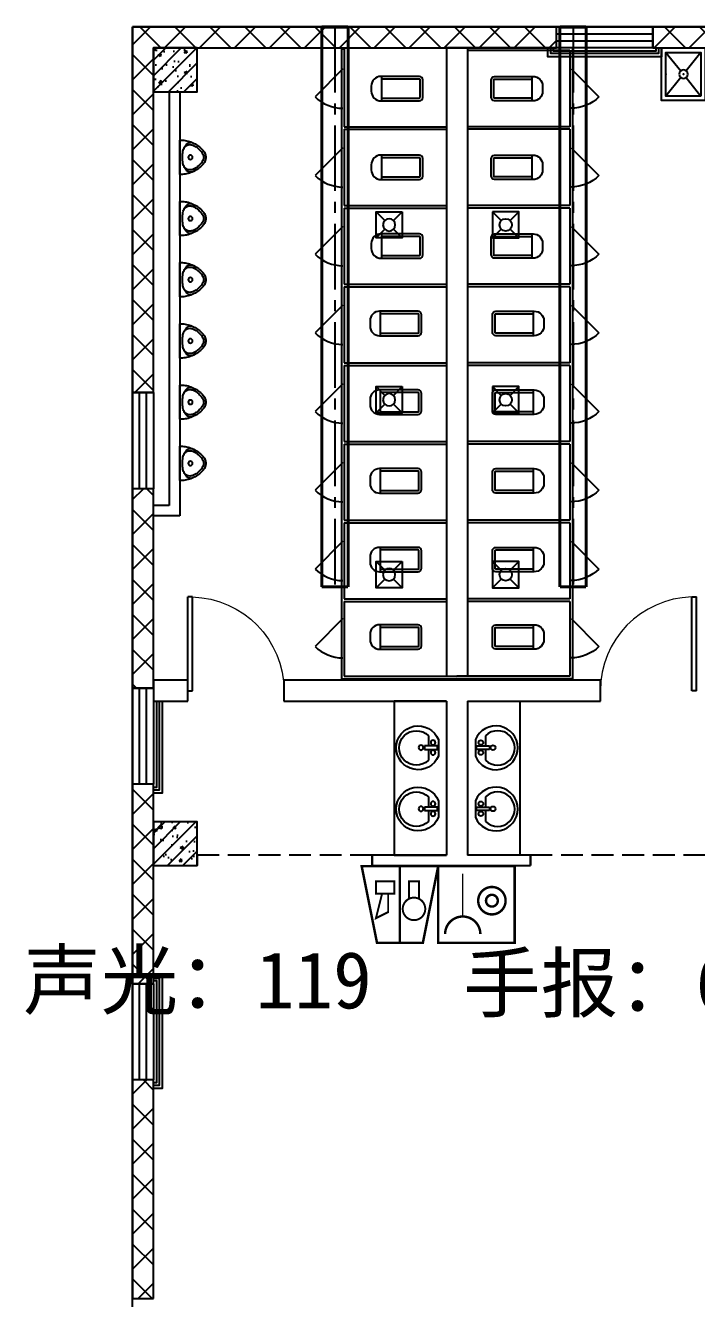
# Model space of a CAD drawing. Header units: millimetres. Extents: x -633009578 to 5705885, y -633235091 to 2571734.
# Drawn here: x 3533255 to 3540930, y 1977300 to 1991857 of the extents above; entities that cross this region are included whole.
import ezdxf

# ---------------------------------------------------------------- set-up
doc = ezdxf.new("R2010")
doc.units = ezdxf.units.MM
doc.header["$LTSCALE"] = 1000
doc.header["$MEASUREMENT"] = 0
doc.linetypes.add('CENTER2', pattern=[1.125, 0.75, -0.125, 0.125, -0.125])
doc.linetypes.add('DASH', pattern=[0.35, 0.25, -0.1])
doc.layers.get('0').update_dxf_attribs({"color": 9})
for name, color, linetype in [('000000000000电气', 7, 'Continuous'), ('A-COLUM(柱)', 255, 'Continuous'), ('A-DOOR(门）', 4, 'Continuous'), ('A-F-AREA(计算)', 5, 'Continuous'), ('A-FLOR(看线)', 8, 'Continuous'), ('A-HATH(填充)', 8, 'Continuous'), ('A-LM-RAIL(栏杆)', 167, 'Continuous'), ('A-LVTY(厨卫)', 8, 'Continuous'), ('A-WALL(墙)', 255, 'Continuous'), ('A-WINDOW（窗）', 4, 'Continuous'), ('DUCT-排风中心线', 5, 'CENTER2'), ('DUCT-排风管', 31, 'Continuous'), ('H-Dev', 4, 'Continuous'), ('WALL', 9, 'Continuous'), ('设备-消防', 3, 'Continuous')]:
    doc.layers.add(name, color=color, linetype=linetype)
doc.styles.add('IDQSTYLE', font='simhei.ttf', dxfattribs={"width": 0.707, "bigfont": 'hztxt.shx'})
doc.styles.add('宋体', font='simhei.ttf')
pattern_1 = [(45, (1102421.475196039, 677977.5160347573), (-200.0002033111466, 200.0002033111467), []), (135, (1102421.475196039, 677977.5160347573), (-200.0002033111467, -200.0002033111466), [])]

# ---------------------------------------------------------------- blocks, each defined once
blk = doc.blocks.new('HC001212')
at = {"color": 0, "linetype": 'Continuous', "const_width": 0.2}
blk.add_lwpolyline([(-1.875, 3.125), (1.875, 3.125), (3.125, -3.125), (-3.125, -3.125)], close=True, dxfattribs=at)
at = {"color": 0, "linetype": 'Continuous'}
for points, const_width in [([(0, 3.125), (0, -3.125)], 0.2), ([(-1.459485991813081, -0.8805239327332393), (-1.95948599181308, 1.119476067266761), (-0.9594859918130805, 0.619476067266761), (-0.9594859918130805, -0.8805239327332393)], 0.16), ([(-1.959485991813081, -1.880523932733239), (-1.95948599181308, -0.8805239327332393), (-0.4594859918130805, -0.8805239327332393), (-0.4594859918130805, -1.880523932733239), (-1.959485991813081, -1.880523932733239)], 0.16), ([(0.7290485194275803, -0.380523932733239), (0.7290485194281489, -1.880523932733239), (1.569048519428149, -1.880523932733239), (1.569048519430491, -0.380523932733239)], 0.16)]:
    blk.add_lwpolyline(points, dxfattribs=dict(at, const_width=const_width))
at = {"color": 0, "linetype": 'Continuous', "const_width": 0.16}
blk.add_lwpolyline([(1.799048519428144, -0.2905239327332435, 0.1989123673796631), (2.068287334970649, 0.3594760672667566, 0.1989123673796631), (1.799048519428145, 1.009476067266757, 0.1989123673796404), (1.149048519428189, 1.278714882809276, 0.1989123673796654), (0.4990485194281443, 1.009476067266757, 0.198912367379653), (0.2298097038856248, 0.3594760672667572, 0.1989123673796529), (0.4990485194281444, -0.2905239327332433, 0.1989123673796571), (1.14904851942816, -0.5597627482757622, 0.1989123673796488)], format="xyb", close=True, dxfattribs=at)
at = {"color": 0, "style": 'IDQSTYLE', "width": 0.7}
blk.add_attdef('PSFHATT', (5.125, -3.125), '', height=2.5, dxfattribs=at)
blk = doc.blocks.new('HC001208')
at = {"color": 0, "linetype": 'Continuous', "const_width": 0.2}
blk.add_lwpolyline([(-3.125, 3.125), (3.125, 3.125), (3.125, -3.125), (-3.125, -3.125)], close=True, dxfattribs=at)
blk.add_lwpolyline([(-2.560875308812533, 2.421549273106315, 0.198912367379651), (-2.13910907372117, 1.40331550819771, 0.1989123673796632), (-1.120875308812534, 0.9815492731063138, 0.1989123673796561), (-0.1026415439039181, 1.403315508197666, 0.1989123673796525), (0.3191246911874668, 2.421549273106313)], format="xyb", dxfattribs=at)
at = {"color": 0, "linetype": 'Continuous', "const_width": 0.128}
blk.add_lwpolyline([(-1.120875308812544, 0.9815492731063138), (-1.120875308812535, -2.518826738720627)], dxfattribs=at)
at = {"color": 0, "linetype": 'Continuous', "const_width": 0.2}
for points in [[(2.383210274305692, -0.3093507400644881, 0.9999999999999997), (0.1432102743056918, -0.3093507400644877, 0.9999999999999999)], [(0.7832102743056915, -0.3093507400644884, 0.9999999999999994), (1.743210274305692, -0.3093507400644881, 0.9999999999999994)]]:
    blk.add_lwpolyline(points, format="xyb", close=True, dxfattribs=at)
at = {"color": 0, "style": 'IDQSTYLE', "width": 0.7}
blk.add_attdef('PSFHATT', (5.125, -3.125), '', height=2.5, dxfattribs=at)
blk = doc.blocks.new('_LV6')
for p, q in [((-139.7834388052397, -340), (-139.7834388052361, -779.6564289797607)), ((-109.7834388052433, -340), (-109.7834388052397, -769.6564289797607)), ((99.78343880523971, -300), (-99.78343880523971, -300)), ((99.78343880524335, -330), (-99.78343880524335, -330)), ((109.7834388052433, -769.6564289797607), (109.7834388052433, -340)), ((139.7834388052433, -779.6564289797607), (139.7834388052397, -340)), ((139.7834388052433, -769.6564289797607), (-139.7834388052397, -769.6564289797607)), ((-29.78343880523607, -889.6564289797607), (29.78343880524335, -889.6564289797607))]:
    blk.add_line(p, q)
for centre, radius, start, end in [((-99.78343880523971, -340), 40, 90, 180.0000000000002), ((-99.78343880524335, -340), 10, 90, 180.0000000000002), ((99.78343880523971, -340), 40, 2.398081733190338e-13, 90), ((99.78343880524335, -340), 10, 0, 90), ((-29.78343880523607, -779.6564289797607), 110, 180, 270), ((29.78343880524335, -779.6564289797607), 110, 270, 0)]:
    blk.add_arc(centre, radius, start, end)
blk = doc.blocks.new('$plan$00000387')
for points in [[(-195.1053413768082, -0.0007896247711869364), (195.1053413768082, 0.0007896247707321891, -0.056281), (192.2349483853259, -62.07158893748328, -0.051243), (175.2703486377404, -125.5748806645047, -0.047086), (143.6831082538288, -189.724628874892, -0.038643), (109.2489721777902, -237.0609902997553, -0.050944), (77.11679163034205, -267.7759659795192, -0.073316), (36.52038586093977, -290.7338367186967, -0.092337), (0.001018339326947171, -297.5362265440604, -0.092337), (-36.51803354920821, -290.7341323159712, -0.073316), (-77.11462417741222, -267.776590178973, -0.050944), (-109.2474259731857, -237.0618745823472, -0.038643), (-143.6819452275654, -189.7257908973352, -0.047086), (-175.269704824098, -125.5762993672297, -0.051243), (-192.2348186147988, -62.07314493917374, -0.056281)], [(0.0004063761161887669, -146.3291454144546, 0.999985), (0.0002089799604618747, -97.55313528460101, 0.999985)]]:
    blk.add_lwpolyline(points, format="xyb", close=True)
for points in [[(-169.3906686580854, -140.1226315288268, -0.078162), (-170.9980199055512, -114.6377667698976, -0.158684), (-159.1263041735847, -87.15485956814655, -0.087457), (-117.404978437914, -53.84085994681891, -0.073385), (-70.49119853318143, -36.56470876068397, -0.051629), (0.0003042701246158686, -29.26612660759247), (0.0003042701246158686, -29.26612660759247, -0.051629), (70.49149449189827, -36.56413818386, -0.073385), (117.4050415866323, -53.83990962471171, -0.087457), (159.1270096202247, -87.15357250312127, -0.158684), (170.9989478331345, -114.6363836417117, -0.078162), (169.3918028553499, -140.1212604160505)], [(117.0630501052547, -53.65384373908455, -0.099174), (138.5356947175851, -84.86577428893679, -0.110283), (144.8304822659725, -118.461657304113, -0.092873), (136.0170142026468, -157.9354627454745, -0.05733), (119.0399966660161, -187.626263302564, -0.037877), (85.37168024390257, -226.8225566132141, -0.072182), (35.33205354717484, -264.1794573646985, -0.124936), (0.001291311165005027, -273.1480356215775), (0.001291311165005027, -273.1480356215775, -0.124936), (-35.32991617790412, -264.1797433356796, -0.072182), (-85.36984427394054, -226.8232476352587, -0.037877), (-119.0384779452529, -187.6272268447183, -0.05733), (-136.0157358103124, -157.9365637070459, -0.092873), (-144.8298950764129, -118.4628296054302, -0.110283), (-138.5353804395845, -84.8668946738876, -0.099174), (-117.0629874684723, -53.65479130090807)]]:
    blk.add_lwpolyline(points, format="xyb")
blk = doc.blocks.new('$lvtry$00000191')
at = {"color": 0}
for p, q in [((-250, -50, 1e-08), (-39.04344047215272, -218.7652476222793, 1e-08)), ((39.04344047215272, -218.7652476222793, 1e-08), (250, -50, 1e-08)), ((-250, -450, 1e-08), (-39.04344047215272, -281.2347523777207, 1e-08)), ((39.04344047215272, -281.2347523777244, 1e-08), (250, -450, 1e-08))]:
    blk.add_line(p, q, dxfattribs=at)
at = {"color": 0, "elevation": 1e-08}
for points in [[(300, -500), (300, 0), (-300, 0), (-300, -500)], [(250, -450), (250, -50), (-250, -50), (-250, -450)]]:
    blk.add_lwpolyline(points, close=True, dxfattribs=at)
at = {"color": 0}
blk.add_circle((0, -250, 1e-08), 50, dxfattribs=at)
for p in [(0, -50, 1e-08), (0, -250, 1e-08)]:
    blk.add_point(p, dxfattribs=at)
blk = doc.blocks.new('$plan$00001628')
for p, q in [((-20.3236661099927, -1.818989403545856e-12), (20.3236661099927, 0)), ((20.3236661099927, 0), (20.3236661099927, -150.0481350782702)), ((-23.39245275389476, -103.9428290335418), (-143.6423603250569, -103.9428290335418)), ((-20.3236661099927, -150.0481350782702), (-20.3236661099927, -1.818989403545856e-12)), ((136.0209855338053, -103.9428290335418), (23.52693074955823, -103.9428290335418)), ((20.3236661099927, -150.0481350782702), (-20.3236661099927, -150.0481350782702))]:
    blk.add_line(p, q)
blk.add_lwpolyline([(-96.62842091566199, 9.318928566552131, 5.110403953654916), (92.21216199610717, 9.318928566550312)], format="xyb", close=True)
for centre, radius in [((-57.16031093435413, -51.98476159802703), 26.67481176936781), ((57.16031093435413, -51.98476159802703), 26.67481176936781), ((0, -190.1098522697775), 27.77136210564822)]:
    blk.add_circle(centre, radius)
blk.add_arc((-3.810687395625791, -242.5466148261803), 196.885515440561, 135.2526700260475, 44.74732997395247)
blk = doc.blocks.new('$TCHSYS$WIN2D')
for p, q in [((-0.5, 0.5), (0.5, 0.5)), ((-0.5, 0.5), (-0.4999999999999999, -0.5)), ((0.5, 0.5), (0.4999999999999998, -0.5)), ((0.5, 0.1666666666666666), (-0.5, 0.1666666666666666)), ((0.5, -0.1666666666666667), (-0.5, -0.1666666666666667)), ((-0.4999999999999999, -0.5), (0.5, -0.5))]:
    blk.add_line(p, q)
blk = doc.blocks.new('$DorLib2D$00000114')
at = {"color": 0}
blk.add_line((0.4999999999999964, 3.552713678800501e-15), (-0.2071067811864751, 0.7071067811864857), dxfattribs=at)
blk.add_arc((0.5000000000013856, -1.154631945610163e-12), 1.000000000001696, 135, 180, dxfattribs=at)
blk = doc.blocks.new('$DorLib2D$00000001')
for p, q in [((0.45, 0.9750000000000001), (0.5000000000000002, 0.9750000000000001)), ((0.45, 0), (0.45, 0.9750000000000001)), ((0.5, 0), (0.5, 0.9750000000000001)), ((0.5, 0), (0.45, 0))]:
    blk.add_line(p, q)
at = {"lineweight": 13}
blk.add_arc((0.475, 0), 0.975, 91.4692835813538, 180, dxfattribs=at)
blk = doc.blocks.new('_FZH')
h = blk.add_hatch()
h.set_pattern_fill('钢筋混凝土', color=256, scale=0.1, style=0)
h.set_pattern_definition([(45, (0, 0), (-0.1767766952966369, 0.1767766952966369), []), (50, (0, 0), (0.7172601826007535, -0.06275213498259512), [0.07500000000000001, -0.8250000000000001]), (355, (0, 0), (-0.138751333613, 0.7521921337000119), [0.06, -0.66]), (100.4514, (0.05977168000000001, -0.00522934), (0.5785093817140216, 0.6894395420609536), [0.06374019, -0.701142112]), (46.1842, (0, 0.2), (1.067241048625645, -0.1655190143290181), [0.1125, -1.2375]), (96.6356, (0.088936745, 0.186206693), (0.9346627055487033, 0.9741178709004418), [0.095610288, -1.051713]), (351.1842, (0, 0.2), (0.9346619451336272, 0.9741186009253247), [0.09000000000000001, -0.9900000000000001]), (21, (0.1, 0.15), (0.5969070521184617, -0.4026188906653388), [0.07500000000000001, -0.8250000000000001]), (326, (0.1, 0.15), (0.2433153319215824, 0.7251500450468529), [0.06, -0.66]), (71.4514, (0.149742233, 0.116448394), (0.84022262858149, 0.3225304967099524), [0.06374019, -0.701142112]), (37.50000000000001, (0, 0), (0.01215985531729062, 0.3328938538313115), [0, -0.652, 0, -0.67, 0, -0.6625000000000001]), (7.499999999999999, (0, 0), (0.2630695374421486, 0.3944117118823603), [0, -0.382, 0, -0.637, 0, -0.2525]), (-32.5, (-0.223, 0), (0.533822436172409, -0.02255487173437976), [0, -0.25, 0, -0.78, 0, -1.035]), (-42.5, (-0.323, 0), (0.5831861693423862, 0.1001049823323177), [0, -0.325, 0, -0.518, 0, -0.735])])
h.paths.add_polyline_path([(-0.5, -0.5), (0.5, -0.5), (0.5, 0.5), (-0.5, 0.5)])
blk.add_lwpolyline([(-0.5, -0.5), (0.5, -0.5), (0.5, 0.5), (-0.5, 0.5)], close=True)
blk = doc.blocks.new('bld')
for p, q in [((-149.9999999998836, 150), (-49.7184455517563, 49.71844555204734)), ((150, 150), (49.71844555233838, 49.71844555204734)), ((-49.7184455517563, -49.71844555204734), (-149.9999999998836, -150.0000000009313)), ((49.71844555233838, -49.71844555204734), (150, -150.0000000009313))]:
    blk.add_line(p, q)
blk.add_lwpolyline([(150, 150), (-149.9999999998836, 150), (-149.9999999998836, -150.0000000009313), (150, -150.0000000009313)], close=True)
blk.add_circle((0, 0), 70.3125)

msp = doc.modelspace()

# ---------------------------------------------------------------- hatches: boundary and pattern name
at = {"layer": 'A-HATH(填充)'}
h = msp.add_hatch(dxfattribs=at)
h.set_pattern_fill('多孔材料', color=256, scale=100, style=0)
h.set_pattern_definition(pattern_1)
h.paths.add_polyline_path([(3534719.994031752, 1991599.596922422), (3539329.994032506, 1991599.596922418), (3539329.994032506, 1991839.596922426), (3534479.994031752, 1991839.596922422)])
h = msp.add_hatch(dxfattribs=at)
h.set_pattern_fill('多孔材料', color=256, scale=100, style=0)
h.set_pattern_definition(pattern_1)
h.paths.add_polyline_path([(3534479.994031752, 1991839.596922422), (3534479.994031748, 1987659.596921089), (3534719.994031749, 1987659.59692109), (3534719.994031752, 1991599.596922422)])
h = msp.add_hatch(dxfattribs=at)
h.set_pattern_fill('多孔材料', color=256, scale=100, style=0)
h.set_pattern_definition(pattern_1)
h.paths.add_polyline_path([(3540429.994031996, 1991599.596922418), (3542709.994031996, 1991599.596922418), (3542709.994031997, 1991839.596922426), (3540429.994031996, 1991839.596922426)])
h = msp.add_hatch(dxfattribs=at)
h.set_pattern_fill('多孔材料', color=256, scale=100, style=0)
h.set_pattern_definition(pattern_1)
h.paths.add_polyline_path([(3534479.994031748, 1986559.596921089), (3534479.994031747, 1984279.596920072), (3534719.994031748, 1984279.596920072), (3534719.994031749, 1986559.59692109)])
h = msp.add_hatch(dxfattribs=at)
h.set_pattern_fill('多孔材料', color=256, scale=100, style=0)
h.set_pattern_definition(pattern_1)
h.paths.add_polyline_path([(3534479.994031747, 1983179.596920072), (3534479.994031747, 1980899.596921089), (3534719.994031748, 1980899.59692109), (3534719.994031748, 1983179.596920072)])
h = msp.add_hatch(dxfattribs=at)
h.set_pattern_fill('多孔材料', color=256, scale=100, style=0)
h.set_pattern_definition(pattern_1)
h.paths.add_polyline_path([(3534479.994031747, 1979799.596921089), (3534479.994031747, 1977299.596922615), (3534719.994031748, 1977299.596922615), (3534719.994031748, 1979799.59692109)])

# ---------------------------------------------------------------- linework, layer by layer
at = {"layer": 'A-F-AREA(计算)'}
msp.add_lwpolyline([(3534479.971570265, 1991839.59697076), (3668759.971570265, 1991839.59697076), (3668759.971570265, 1855759.59697076), (3534479.971570265, 1855759.59697076)], close=True, dxfattribs=at)
at = {"layer": 'A-FLOR(看线)'}
for points in [[(3540529.994036971, 1991599.596922354), (3540529.994036971, 1991499.596922354), (3539229.994036932, 1991499.596922354), (3539229.994036932, 1991599.596922335)], [(3534819.994031765, 1984129.59692246), (3534819.994031765, 1983079.596924629), (3534719.994031783, 1983079.596924629)], [(3534719.994031751, 1980999.59692525), (3534819.994031751, 1980999.59692525), (3534819.994031751, 1979699.596925212), (3534719.994031769, 1979699.596925212)]]:
    msp.add_lwpolyline(points, dxfattribs=at)
at = {"layer": 'A-LM-RAIL(栏杆)'}
for points in [[(3540494.994036971, 1991599.596922354), (3540494.994036971, 1991534.596922354), (3539264.994036932, 1991534.596922354), (3539264.994036932, 1991599.596922335)], [(3540464.994036971, 1991599.596922354), (3540464.994036971, 1991564.596922354), (3539294.994036932, 1991564.596922354), (3539294.994036932, 1991599.596922335)], [(3534784.994031765, 1984129.59692246), (3534784.994031765, 1983114.596924629), (3534719.994031783, 1983114.596924629)], [(3534754.994031765, 1984129.59692246), (3534754.994031765, 1983144.596924629), (3534719.994031783, 1983144.596924629)], [(3534719.994031751, 1980964.59692525), (3534784.994031751, 1980964.59692525), (3534784.994031751, 1979734.596925212), (3534719.994031769, 1979734.596925212)], [(3534719.994031751, 1980934.59692525), (3534754.994031751, 1980934.59692525), (3534754.994031751, 1979764.596925212), (3534719.994031769, 1979764.596925212)]]:
    msp.add_lwpolyline(points, dxfattribs=at)
at = {"layer": 'A-LVTY(厨卫)'}
for p, q in [((3536869.994031667, 1991584.596922419), (3536869.994031671, 1990684.596922419)), ((3536899.994031667, 1991584.596922419), (3536869.994031667, 1991584.596922419)), ((3536899.994031667, 1991584.596922419), (3536899.994031752, 1990699.596922508)), ((3539509.994031771, 1991599.596922455), (3538309.994031605, 1991599.59692246)), ((3539479.994031772, 1991569.596922458), (3538309.994031605, 1991569.596922462)), ((3539479.994031772, 1991569.596922458), (3539479.994031768, 1990699.59692252)), ((3539509.994031771, 1991599.596922455), (3539509.994031855, 1990684.596922419)), ((3536869.994031671, 1990684.596922419), (3536869.994031675, 1989784.596922419)), ((3536899.994031752, 1990699.596922508), (3538069.994031571, 1990699.596922512)), ((3536899.994031752, 1990669.59692251), (3536899.994031755, 1989799.596922575)), ((3536899.994031752, 1990669.59692251), (3538069.994031571, 1990669.596922514)), ((3539479.994031768, 1990699.59692252), (3538309.99403176, 1990699.596922525)), ((3539479.994031768, 1990669.596922522), (3538309.99403176, 1990669.596922527)), ((3539479.994031768, 1990669.596922522), (3539479.994031765, 1989799.596922588)), ((3539509.994031859, 1990684.596922419), (3539509.994031855, 1989784.596922419)), ((3536869.994031675, 1989784.596922419), (3536869.994031679, 1988884.596922419)), ((3536899.994031755, 1989799.596922575), (3538069.994031759, 1989799.596922579)), ((3536899.994031212, 1989769.596922577), (3536899.994031216, 1988899.596922262)), ((3536899.994031212, 1989769.596922577), (3538069.994031759, 1989769.596922581)), ((3539479.994031765, 1989799.596922588), (3538309.99403176, 1989799.596922592)), ((3539479.994031765, 1989769.596922216), (3538309.99403176, 1989769.59692222)), ((3539479.994031765, 1989769.596922216), (3539479.994031761, 1988899.596922277)), ((3539509.994031855, 1989784.596922419), (3539509.994031851, 1988884.596922419)), ((3536869.994031675, 1988884.596922419), (3536869.994031679, 1987984.596922419)), ((3536899.994031216, 1988899.596922262), (3538069.994031759, 1988899.596922267)), ((3536899.994031759, 1988869.596922639), (3536899.994031763, 1987999.596922322)), ((3536899.994031759, 1988869.596922639), (3538069.994031759, 1988869.596922643)), ((3539479.994031761, 1988899.596922277), (3538309.99403176, 1988899.59692228)), ((3539479.994032303, 1988869.596922278), (3538309.99403176, 1988869.596922283)), ((3539479.994032303, 1988869.596922278), (3539479.994032299, 1987999.596922337)), ((3539509.994031855, 1988884.596922419), (3539509.994031851, 1987984.596922419)), ((3536869.994031675, 1987984.596922419), (3536869.994031679, 1987084.596922419)), ((3536899.994031763, 1987999.596922322), (3538069.99403176, 1987999.596922326)), ((3539479.994032299, 1987999.596922337), (3538309.99403176, 1987999.596922341)), ((3539509.994031855, 1987984.596922419), (3539509.994031851, 1987084.596922419)), ((3536899.994031763, 1987969.596922324), (3536899.994031766, 1987099.596922381)), ((3536899.994031763, 1987969.596922324), (3538069.99403176, 1987969.596922328)), ((3539479.994031756, 1987969.596922339), (3538309.99403176, 1987969.596922343)), ((3539479.994031756, 1987969.596922339), (3539479.994031752, 1987099.596922396)), ((3536899.994031766, 1987099.596922381), (3538069.99403176, 1987099.596922385)), ((3539479.994031752, 1987099.596922396), (3538309.99403205, 1987099.596922401)), ((3536869.994031791, 1987084.596922479), (3536869.994031794, 1986184.596922479)), ((3536899.994031766, 1987069.596922383), (3536899.99403177, 1986199.59692244)), ((3536899.994031766, 1987069.596922383), (3538069.99403176, 1987069.596922387)), ((3539479.994032295, 1987069.596922399), (3538309.99403205, 1987069.596922403)), ((3539479.994032295, 1987069.596922399), (3539479.994032292, 1986199.596922456)), ((3539509.99403197, 1987084.596922479), (3539509.994031967, 1986184.596922479)), ((3536869.994031791, 1986184.596922539), (3536869.994031794, 1985284.596922539)), ((3536899.99403177, 1986199.59692244), (3538069.994031579, 1986199.596922445)), ((3536899.99403177, 1986169.596922442), (3536899.994031774, 1985299.596922499)), ((3536899.99403177, 1986169.596922442), (3538069.994031579, 1986169.596922446)), ((3539479.994032292, 1986199.596922456), (3538309.99403205, 1986199.59692246)), ((3539479.994031749, 1986169.596922458), (3538309.99403205, 1986169.596922462)), ((3539479.994031749, 1986169.596922458), (3539479.994031745, 1985299.596922516)), ((3539509.99403197, 1986184.596922539), (3539509.994031967, 1985284.596922539)), ((3536869.994031684, 1985299.596922404), (3536869.994031778, 1984384.596922559)), ((3536899.994031774, 1985299.596922499), (3538069.994031579, 1985299.596922504)), ((3536899.994031231, 1985269.596922501), (3536899.994031235, 1984414.596922183)), ((3536899.994031231, 1985269.596922501), (3538069.994031579, 1985269.596922505)), ((3539479.994031745, 1985299.596922516), (3538309.99403188, 1985299.59692252)), ((3539479.994031745, 1985269.596922518), (3538309.99403188, 1985269.596922522)), ((3539479.994031745, 1985269.596922518), (3539479.994031741, 1984414.596922575)), ((3539509.994031864, 1985299.596922404), (3539509.994031741, 1984384.596922202)), ((3536869.994031778, 1984384.596922559), (3538189.994031774, 1984384.596922409)), ((3536899.994031235, 1984414.596922183), (3538189.994031774, 1984414.596922409)), ((3539479.994031741, 1984414.596922575), (3538189.994031774, 1984414.596922409)), ((3539509.994031741, 1984384.596922202), (3538189.994031774, 1984384.596922409))]:
    msp.add_line(p, q, dxfattribs=at)
for points in [[(3538069.994031657, 1984129.596922332), (3537469.994031642, 1984129.596922332), (3537469.994031742, 1982369.596922519), (3538069.994031757, 1982369.596922519)], [(3538309.994031893, 1984129.596922332), (3538909.994031909, 1984129.596922332), (3538909.994031792, 1982369.596922561), (3538309.994031777, 1982369.596922561)]]:
    msp.add_lwpolyline(points, dxfattribs=at)
at = {"layer": 'A-WALL(墙)'}
for p, q in [((3538069.994031571, 1991599.59692246), (3538069.994031765, 1990684.596922424)), ((3538309.994031605, 1991599.59692246), (3538069.994031571, 1991599.59692246)), ((3538309.994031605, 1991599.59692246), (3538309.994031765, 1990684.596922424)), ((3534899.992718353, 1991099.596922424), (3534899.992718433, 1986369.596923991)), ((3535019.992718353, 1991099.596922424), (3535019.992718435, 1986249.596924613)), ((3538069.994031765, 1990684.596922424), (3538069.994031765, 1989784.596922424)), ((3538309.994031765, 1990684.596922424), (3538309.994031765, 1989784.596922424)), ((3538069.994031765, 1989784.596922424), (3538069.994031765, 1988884.596922424)), ((3538309.994031765, 1989784.596922424), (3538309.994031765, 1988884.596922424)), ((3538069.994031765, 1988884.596922424), (3538069.994031765, 1987984.596922424)), ((3538309.994031765, 1988884.596922424), (3538309.994031765, 1987984.596922424)), ((3538069.994031765, 1987984.596922424), (3538069.994031765, 1987084.596922424)), ((3538309.994031765, 1987984.596922424), (3538309.994031765, 1987084.596922424)), ((3538069.994031765, 1987084.596922424), (3538069.994031765, 1986184.596922484)), ((3538309.994031765, 1987084.596922424), (3538309.994031765, 1986184.596922484)), ((3534899.992718433, 1986369.596923991), (3534719.994032069, 1986369.596922401)), ((3534719.994032086, 1986249.596922401), (3534719.994032069, 1986369.596922401)), ((3535019.992718435, 1986249.596924613), (3534719.994032086, 1986249.596922401)), ((3538069.994031765, 1986184.596922484), (3538069.994031765, 1985284.596922544)), ((3538309.994031765, 1986184.596922484), (3538309.994031765, 1985284.596922544)), ((3538069.994031765, 1985284.596922544), (3538069.994031916, 1984414.59692258)), ((3538309.994031765, 1985284.596922544), (3538309.99403188, 1984414.596922579)), ((3535109.994031996, 1984369.596922555), (3534719.994031749, 1984369.596922517)), ((3534719.994031749, 1984369.596922517), (3534719.994031749, 1984129.596922517)), ((3535109.994031997, 1984129.596922601), (3535109.994031996, 1984369.596922555)), ((3538189.994031775, 1984369.596922517), (3536209.994031997, 1984369.596922555)), ((3536209.994031997, 1984369.596922555), (3536209.994031997, 1984129.596922614)), ((3539829.994031997, 1984369.596922468), (3538189.994031775, 1984369.596922517)), ((3539829.994031996, 1984129.596922443), (3539829.994031997, 1984369.596922468)), ((3534719.994031749, 1984129.596922517), (3535109.994031997, 1984129.596922601)), ((3536209.994031997, 1984129.596922614), (3538069.99403176, 1984129.596922556)), ((3538069.99403176, 1984129.596922556), (3538069.994031761, 1982369.596922474)), ((3538309.99403176, 1984129.596922448), (3538309.994031761, 1982369.596922606)), ((3538309.99403176, 1984129.596922448), (3539829.994031996, 1984129.596922443)), ((3538069.994031761, 1982369.596922474), (3537219.994031488, 1982369.596922548)), ((3537219.994031488, 1982369.596922548), (3537219.994031488, 1982249.596922474)), ((3539029.994031489, 1982369.596922654), (3538309.994031761, 1982369.596922606)), ((3539029.994031488, 1982249.596922606), (3539029.994031489, 1982369.596922654)), ((3537219.994031488, 1982249.596922474), (3538189.994031775, 1982249.596922519)), ((3538189.994031775, 1982249.596922519), (3539029.994031488, 1982249.596922606))]:
    msp.add_line(p, q, dxfattribs=at)
at = {"layer": 'A-WINDOW（窗）', "linetype": 'DASH'}
for p, q in [((3535219.994031765, 1982369.596922519), (3535219.994031765, 1982249.596922519)), ((3537219.994031765, 1982369.596922519, 800), (3535219.994031765, 1982369.596922519, 800)), ((3537219.994031765, 1982249.596922519), (3537219.994031765, 1982369.596922519)), ((3539029.99403173, 1982369.596922519), (3539029.99403173, 1982249.596922519)), ((3541029.99403173, 1982369.596922519, 800), (3539029.99403173, 1982369.596922519, 800))]:
    msp.add_line(p, q, dxfattribs=at)
at = {"layer": 'DUCT-排风中心线', "color": 8}
for p, q in [((3536794.249628441, 1991839.596922421), (3536794.249628387, 1985437.407104743)), ((3539517.04221749, 1991839.596922408), (3539517.04221748, 1985437.40710473))]:
    msp.add_line(p, q, dxfattribs=at)
at = {"layer": 'DUCT-排风管', "color": 8, "const_width": 35}
for points in [[(3536644.249628441, 1991839.596922423), (3536644.249628387, 1985437.407104745)], [(3536944.249628441, 1991839.59692242), (3536644.249628441, 1991839.596922423)], [(3536944.249628387, 1985437.407104742), (3536944.249628441, 1991839.59692242)], [(3539367.04221749, 1991839.596922408), (3539367.04221748, 1985437.40710473)], [(3539667.04221749, 1991839.596922407), (3539367.04221749, 1991839.596922408)], [(3539667.04221748, 1985437.407104729), (3539667.04221749, 1991839.596922407)], [(3536644.249628387, 1985437.407104745), (3536944.249628387, 1985437.407104742)], [(3539367.04221748, 1985437.40710473), (3539667.04221748, 1985437.407104729)]]:
    msp.add_lwpolyline(points, dxfattribs=at)
at = {"layer": 'WALL'}
for p, q in [((3539329.994032506, 1991839.596922426), (3534479.994031752, 1991839.596922422)), ((3534479.994031752, 1991839.596922422), (3534479.994031748, 1987659.596921089)), ((3539329.994032506, 1991599.596922418), (3539329.994032506, 1991839.596922426)), ((3542709.994031997, 1991839.596922426), (3540429.994031996, 1991839.596922426)), ((3540429.994031996, 1991839.596922426), (3540429.994031996, 1991599.596922418)), ((3534719.994031752, 1991599.596922422), (3539329.994032506, 1991599.596922418)), ((3534719.994031749, 1987659.59692109), (3534719.994031752, 1991599.596922422)), ((3540429.994031996, 1991599.596922418), (3542709.994031996, 1991599.596922418)), ((3534479.994031748, 1987659.596921089), (3534719.994031749, 1987659.59692109)), ((3534479.994031748, 1986559.596921089), (3534479.994031747, 1984279.596920072)), ((3534719.994031749, 1986559.59692109), (3534479.994031748, 1986559.596921089)), ((3534719.994031748, 1984279.596920072), (3534719.994031749, 1986559.59692109)), ((3534479.994031747, 1984279.596920072), (3534719.994031748, 1984279.596920072)), ((3534479.994031747, 1983179.596920072), (3534479.994031747, 1980899.596921089)), ((3534719.994031748, 1983179.596920072), (3534479.994031747, 1983179.596920072)), ((3534719.994031748, 1980899.59692109), (3534719.994031748, 1983179.596920072)), ((3534479.994031747, 1980899.596921089), (3534719.994031748, 1980899.59692109)), ((3534479.994031747, 1979799.596921089), (3534479.994031747, 1977299.596922615)), ((3534719.994031748, 1979799.59692109), (3534479.994031747, 1979799.596921089)), ((3534719.994031748, 1977299.596922615), (3534719.994031748, 1979799.59692109)), ((3534479.994031747, 1977299.596922615), (3534719.994031748, 1977299.596922615))]:
    msp.add_line(p, q, dxfattribs=at)

# ---------------------------------------------------------------- block references
at = {"layer": 'A-COLUM(柱)', "xscale": 500, "yscale": 500, "zscale": 500}
for p in [(3534969.994031765, 1991349.596922424), (3534969.994031765, 1982499.596922424)]:
    msp.add_blockref('_FZH', p, dxfattribs=at)
at = {"layer": 'A-DOOR(门）', "xscale": -1100, "yscale": 1100, "zscale": 1100}
msp.add_blockref('$DorLib2D$00000001', (3535659.994031779, 1984249.596922517), dxfattribs=at)
at = {"layer": 'A-DOOR(门）', "extrusion": (0, 0, -1), "xscale": -1100, "yscale": 1100, "zscale": 1100}
msp.add_blockref('$DorLib2D$00000001', (-3540379.994031765, 1984249.596922517), dxfattribs=at)
at = {"layer": 'A-LVTY(厨卫)', "xscale": -1}
for name, p, rotation in [('$lvtry$00000191', (3540529.994031818, 1991299.596922422, -1e-08), 89.99999999999999), ('_LV6', (3538279.993048813, 1991134.596922525), 90.00000000000006), ('_LV6', (3538279.993048813, 1990234.596922525), 90.00000000000006), ('_LV6', (3538279.993048809, 1989334.596922525), 90.00000000000006), ('_LV6', (3538294.993048761, 1988449.596922476), 90.00000000000006), ('_LV6', (3538294.993048761, 1987549.596922476), 90.00000000000006), ('_LV6', (3538294.993048877, 1986649.596922536), 90.00000000000006), ('_LV6', (3538294.993048877, 1985749.596922596), 90.00000000000006), ('_LV6', (3538294.99304877, 1984864.596922461), 90.00000000000006), ('$plan$00001628', (3537968.205831673, 1983599.596922425), 270), ('$plan$00001628', (3537968.205831673, 1982899.596922425), 270)]:
    msp.add_blockref(name, p, dxfattribs=dict(at, rotation=rotation))
at = {"layer": 'A-LVTY(厨卫)', "yscale": 450, "zscale": 100}
for p, xscale, rotation in [((3536884.994031666, 1991134.59692242), 450, 89.99999999978503), ((3539494.99403186, 1991134.59692242), -450, 269.999999999785), ((3536884.99403167, 1990234.59692242), 450, 89.99999999978503), ((3539494.99403186, 1990234.59692242), -450, 269.999999999785), ((3536884.994031673, 1989334.59692242), 450, 89.99999999978503), ((3539494.994031856, 1989334.59692242), -450, 269.999999999785), ((3536884.994031677, 1988434.596922419), 450, 89.99999999978503), ((3539494.994031853, 1988434.596922419), -450, 269.999999999785), ((3536884.994031677, 1987534.596922419), 450, 89.99999999978503), ((3539494.994031853, 1987534.596922419), -450, 269.999999999785), ((3536884.994031793, 1986634.596922479), 450, 89.99999999978503), ((3539494.994031969, 1986634.596922479), -450, 269.999999999785), ((3536884.994031793, 1985734.596922539), 450, 89.99999999978503), ((3539494.994031969, 1985734.596922539), -450, 269.999999999785), ((3536884.994031686, 1984849.596922404), 450, 89.99999999978503), ((3539494.994031862, 1984849.596922404), -450, 269.999999999785)]:
    msp.add_blockref('$DorLib2D$00000114', p, dxfattribs=dict(at, xscale=xscale, rotation=rotation))
at = {"layer": 'A-LVTY(厨卫)'}
for name, p, rotation in [('_LV6', (3538099.995014712, 1991134.596922525), 269.9999999999999), ('$plan$00000387', (3535019.992964532, 1990349.596980569), 90.00000000000001), ('_LV6', (3538099.995014716, 1990234.596922525), 269.9999999999999), ('$plan$00000387', (3535019.992964532, 1989649.596980569), 90.00000000000001), ('_LV6', (3538099.99501472, 1989334.596922525), 269.9999999999999), ('$plan$00000387', (3535019.992964532, 1988949.596980569), 90.00000000000001), ('_LV6', (3538084.995014768, 1988449.596922476), 269.9999999999999), ('$plan$00000387', (3535019.992964532, 1988249.596980569), 90.00000000000001), ('$plan$00000387', (3535019.992964532, 1987549.596980569), 90.00000000000001), ('_LV6', (3538084.995014768, 1987549.596922476), 269.9999999999999), ('$plan$00000387', (3535019.992964532, 1986849.596980569), 90.00000000000001), ('_LV6', (3538084.995014884, 1986649.596922536), 269.9999999999999), ('_LV6', (3538084.995014884, 1985749.596922596), 269.9999999999999), ('_LV6', (3538084.995014777, 1984864.596922461), 269.9999999999999), ('$plan$00001628', (3538411.782231869, 1983599.596922425), 90.00000000000001), ('$plan$00001628', (3538411.782231869, 1982899.596922425), 90.00000000000001)]:
    msp.add_blockref(name, p, dxfattribs=dict(at, rotation=rotation))
at = {"layer": 'A-WINDOW（窗）', "extrusion": (0, 0, -1), "xscale": -1100, "yscale": 240, "zscale": 1100, "rotation": 180}
msp.add_blockref('$TCHSYS$WIN2D', (-3539879.994032401, 1991719.596922424), dxfattribs=at)
at = {"layer": 'A-WINDOW（窗）', "xscale": 1100, "yscale": 240, "zscale": 1100, "rotation": 270}
for p in [(3534599.994031749, 1987109.596920837), (3534599.994031749, 1983729.596920099), (3534599.994031749, 1980349.596920836)]:
    msp.add_blockref('$TCHSYS$WIN2D', p, dxfattribs=at)
at = {"layer": 'H-Dev', "color": 8, "xscale": -1, "rotation": 269.9999999994703}
for p in [(3537414.206729079, 1989577.079127085, 6999.999999999884), (3537414.206729061, 1987577.079127085, 6999.999999999884), (3537414.206729042, 1985577.079127085, 6999.999999999884)]:
    msp.add_blockref('bld', p, dxfattribs=at)
at = {"layer": 'H-Dev', "color": 8, "rotation": 89.99999999990696}
for p in [(3538747.085116834, 1989577.079127078, 6999.999999999884), (3538747.08511683, 1987577.079127078, 6999.999999999884), (3538747.085116826, 1985577.079127078, 6999.999999999884)]:
    msp.add_blockref('bld', p, dxfattribs=at)
at = {"layer": '设备-消防', "xscale": -140, "yscale": 140, "zscale": 140, "rotation": 180}
for name, p in [('HC001212', (3537537.639665856, 1981805.551874045)), ('HC001208', (3538412.639665856, 1981805.551874045))]:
    msp.add_blockref(name, p, dxfattribs=at)

# ---------------------------------------------------------------- texts
at = {"layer": '000000000000电气', "color": 5, "lineweight": 35, "style": '宋体'}
msp.add_text('声光：119', height=650, dxfattribs=at).set_placement((3533229.082200442, 1980617.399075215))
at = {"layer": '000000000000电气', "color": 2, "lineweight": 35, "style": '宋体'}
msp.add_text('手报：63', height=650, dxfattribs=at).set_placement((3538260.780642623, 1980583.35965428))

doc.saveas('drawing.dxf')
